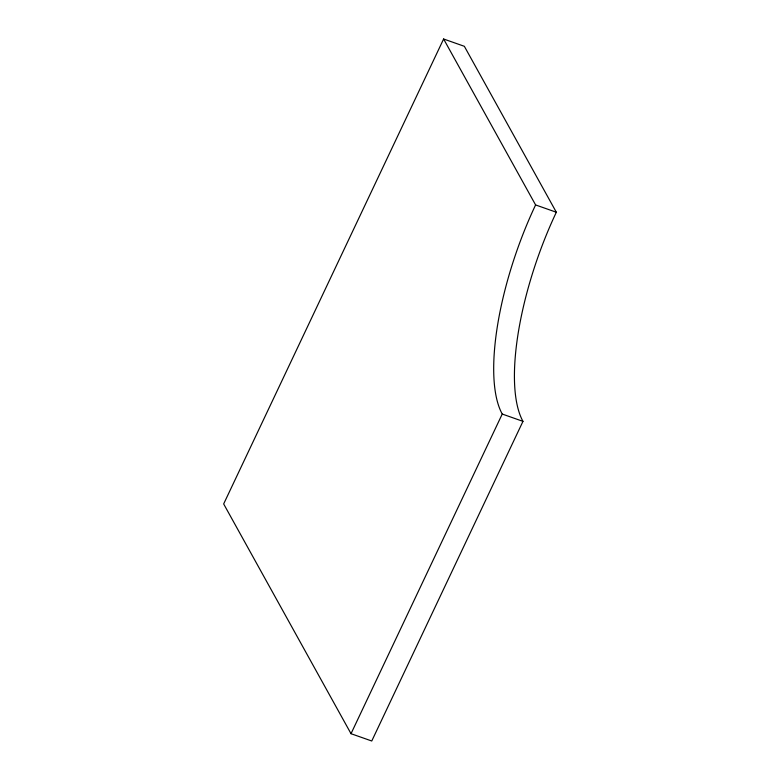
<?xml version="1.0" encoding="UTF-8"?>
<svg xmlns="http://www.w3.org/2000/svg" width="780" height="780" viewBox="0 0 780 780"><rect width="100%" height="100%" fill="white"/><g stroke="black" fill="none" stroke-linecap="round" stroke-linejoin="round"><path stroke-width="1.17" d="M443.615 39L223.665 503.938L351.019 733.697L371.758 741L522.971 421.356A167.056 57.028 -70.6 0 1 556.335 212.238L464.353 46.303L443.615 39L535.597 204.935A167.056 57.028 -70.6 0 0 502.242 414.043L351.019 733.697M535.597 204.935L556.335 212.238M502.242 414.043L522.971 421.356"/></g></svg>
